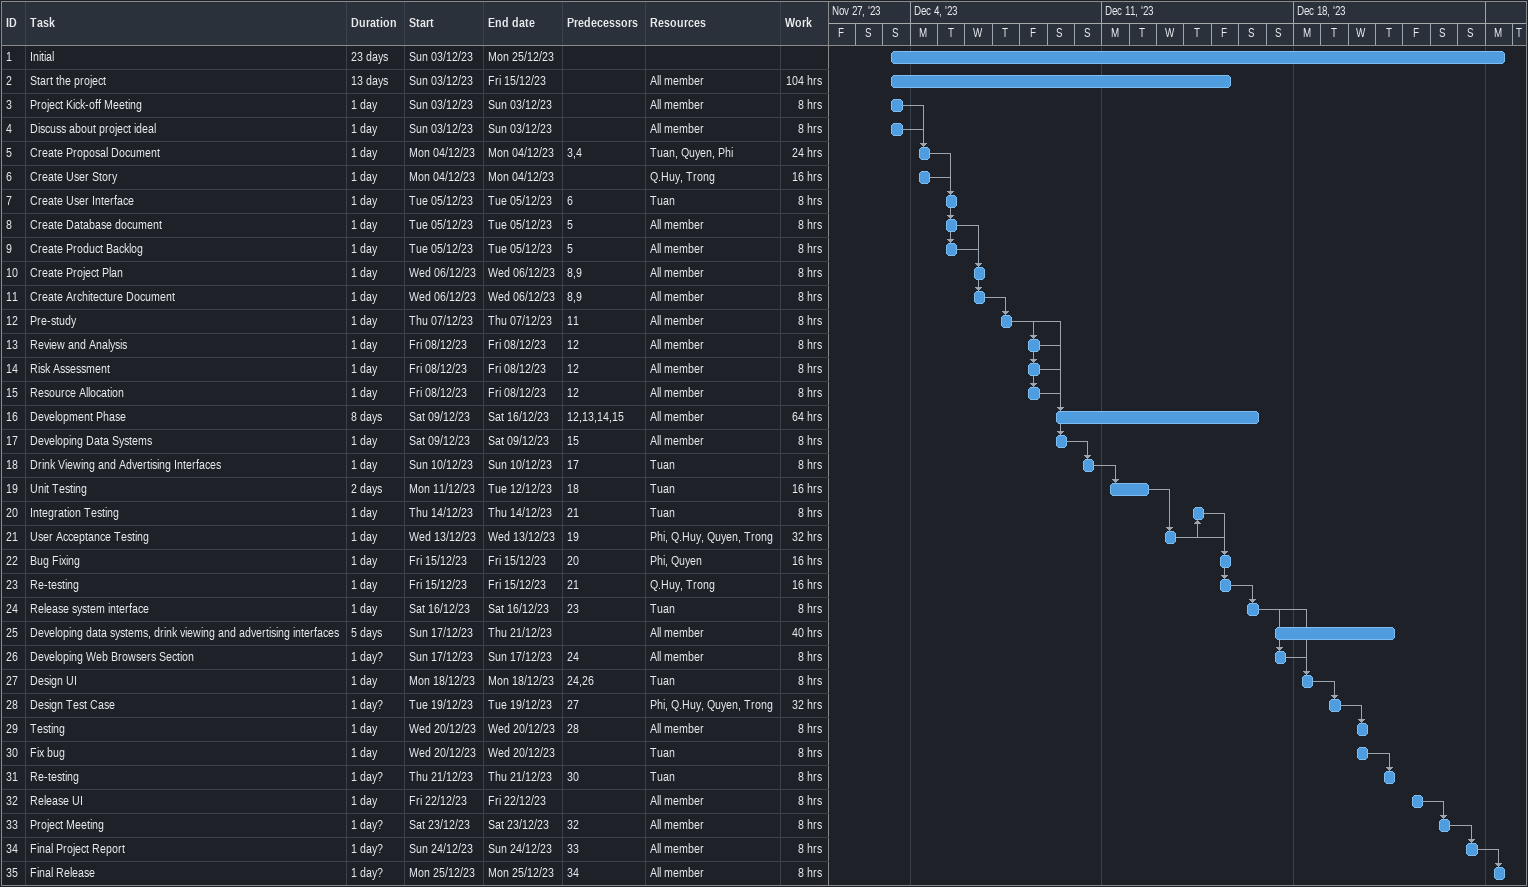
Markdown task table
| ID | Task | Duration | Start | Finish | Predecessors | Resources | Work (h) |
|---|---|---|---|---|---|---|---|
| 1 | Initial | 23d | 2023-12-03 | 2023-12-25 |  |  |  |
| 2 | Start the project | 13d | 2023-12-03 | 2023-12-15 |  | All member | 104 |
| 3 | Project Kick-off Meeting | 1d | 2023-12-03 | 2023-12-03 |  | All member | 8 |
| 4 | Discuss about project ideal | 1d | 2023-12-03 | 2023-12-03 |  | All member | 8 |
| 5 | Create Proposal Document | 1d | 2023-12-04 | 2023-12-04 | 3, 4 | Tuan, Quyen, Phi | 24 |
| 6 | Create User Story | 1d | 2023-12-04 | 2023-12-04 |  | Q.Huy, Trong | 16 |
| 7 | Create User Interface | 1d | 2023-12-05 | 2023-12-05 | 6 | Tuan | 8 |
| 8 | Create Database document | 1d | 2023-12-05 | 2023-12-05 | 5 | All member | 8 |
| 9 | Create Product Backlog | 1d | 2023-12-05 | 2023-12-05 | 5 | All member | 8 |
| 10 | Create Project Plan | 1d | 2023-12-06 | 2023-12-06 | 8, 9 | All member | 8 |
| 11 | Create Architecture Document | 1d | 2023-12-06 | 2023-12-06 | 8, 9 | All member | 8 |
| 12 | Pre-study | 1d | 2023-12-07 | 2023-12-07 | 11 | All member | 8 |
| 13 | Review and Analysis | 1d | 2023-12-08 | 2023-12-08 | 12 | All member | 8 |
| 14 | Risk Assessment | 1d | 2023-12-08 | 2023-12-08 | 12 | All member | 8 |
| 15 | Resource Allocation | 1d | 2023-12-08 | 2023-12-08 | 12 | All member | 8 |
| 16 | Development Phase | 8d | 2023-12-09 | 2023-12-16 | 12, 13, 14, 15 | All member | 64 |
| 17 | Developing Data Systems | 1d | 2023-12-09 | 2023-12-09 | 15 | All member | 8 |
| 18 | Drink Viewing and Advertising Interfaces | 1d | 2023-12-10 | 2023-12-10 | 17 | Tuan | 8 |
| 19 | Unit Testing | 2d | 2023-12-11 | 2023-12-12 | 18 | Tuan | 16 |
| 20 | Integration Testing | 1d | 2023-12-14 | 2023-12-14 | 21 | Tuan | 8 |
| 21 | User Acceptance Testing | 1d | 2023-12-13 | 2023-12-13 | 19 | Phi, Q.Huy, Quyen, Trong | 32 |
| 22 | Bug Fixing | 1d | 2023-12-15 | 2023-12-15 | 20 | Phi, Quyen | 16 |
| 23 | Re-testing | 1d | 2023-12-15 | 2023-12-15 | 21 | Q.Huy, Trong | 16 |
| 24 | Release system interface | 1d | 2023-12-16 | 2023-12-16 | 23 | Tuan | 8 |
| 25 | Developing data systems, drink viewing and advertising interfaces | 5d | 2023-12-17 | 2023-12-21 |  | All member | 40 |
| 26 | Developing Web Browsers Section | 1d? | 2023-12-17 | 2023-12-17 | 24 | All member | 8 |
| 27 | Design UI | 1d | 2023-12-18 | 2023-12-18 | 24, 26 | Tuan | 8 |
| 28 | Design Test Case | 1d? | 2023-12-19 | 2023-12-19 | 27 | Phi, Q.Huy, Quyen, Trong | 32 |
| 29 | Testing | 1d | 2023-12-20 | 2023-12-20 | 28 | All member | 8 |
| 30 | Fix bug | 1d | 2023-12-20 | 2023-12-20 |  | Tuan | 8 |
| 31 | Re-testing | 1d? | 2023-12-21 | 2023-12-21 | 30 | Tuan | 8 |
| 32 | Release UI | 1d | 2023-12-22 | 2023-12-22 |  | All member | 8 |
| 33 | Project Meeting | 1d? | 2023-12-23 | 2023-12-23 | 32 | All member | 8 |
| 34 | Final Project Report | 1d? | 2023-12-24 | 2023-12-24 | 33 | All member | 8 |
| 35 | Final Release | 1d? | 2023-12-25 | 2023-12-25 | 34 | All member | 8 |
